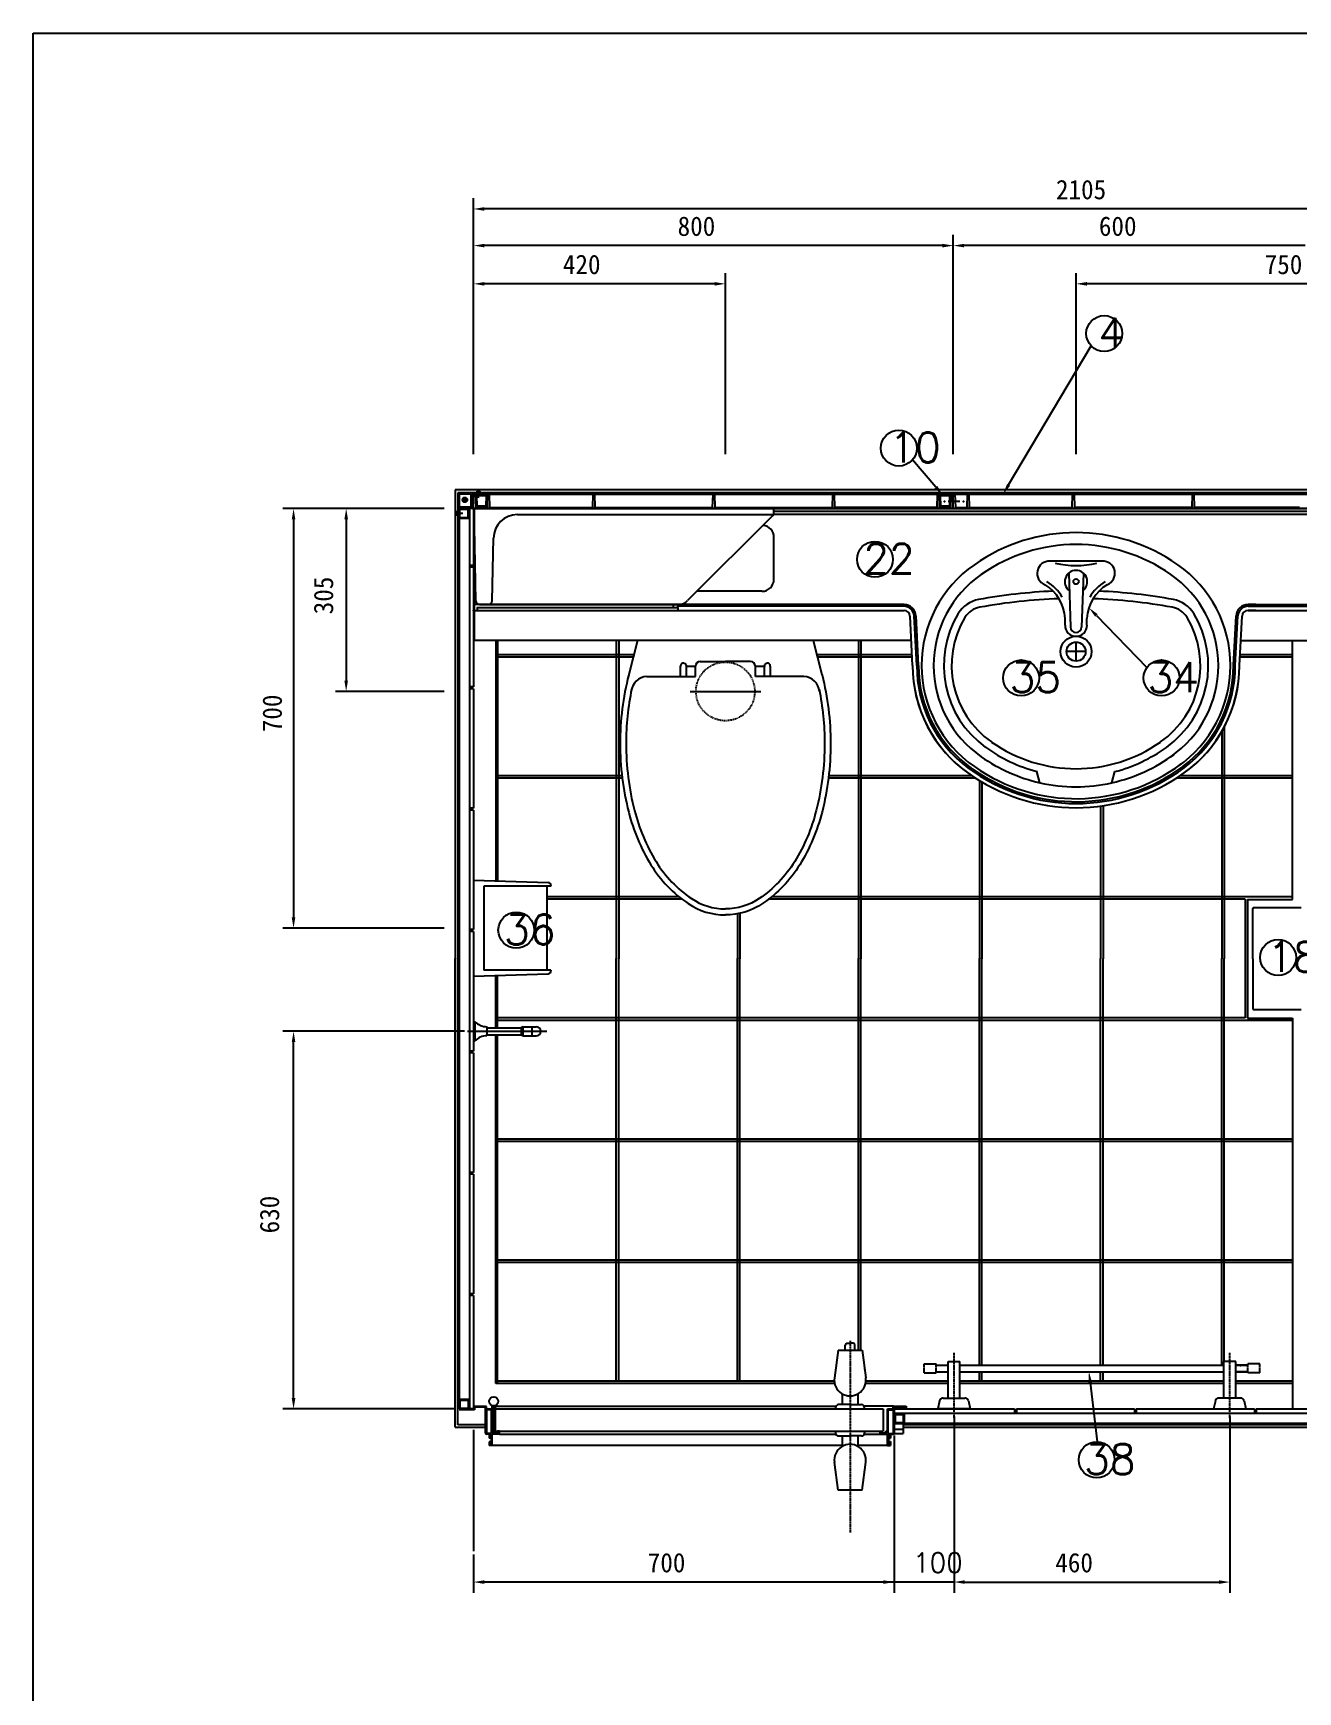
# Model space of a CAD drawing. Header units: inches. Extents: x -1249499 to 290957, y -589671 to 1013543.
# Drawn here: x -873198 to -871088, y 305047 to 307814 of the extents above; entities that cross this region are included whole.
import ezdxf

# ---------------------------------------------------------------- set-up
doc = ezdxf.new("R2010")
doc.units = ezdxf.units.IN
doc.header["$MEASUREMENT"] = 0
for name, pattern in [('CEN', [62, 60, -1, 0, -1]), ('CEN3', [1.3, 1, -0.15, 0, -0.15]), ('CENTER', [2, 1.25, -0.25, 0.25, -0.25]), ('HIDDEN', [2, 1, -1])]:
    doc.linetypes.add(name, pattern=pattern)
for name, color, linetype in [('A-GRID', 1, 'CEN'), ('CEN', 1, 'CEN'), ('DIM', 1, 'Continuous'), ('PARTLIST', 6, 'Continuous')]:
    doc.layers.add(name, color=color, linetype=linetype)
doc.styles.add('HSG', font='SIMPLEX', dxfattribs={"width": 0.75, "bigfont": 'HSG2'})
doc.styles.get("Standard").update_dxf_attribs({"font": 'DotumChe.ttf'})

# ---------------------------------------------------------------- blocks, each defined once
blk = doc.blocks.new('PYEOUN-T')
at = {"color": 4}
blk.add_line((-11, 0), (8.7, 0), dxfattribs=at)
for p in [(-17, 0), (14.7, 0)]:
    blk.add_point(p, dxfattribs=at)

msp = doc.modelspace()

# ---------------------------------------------------------------- linework, layer by layer
at = {"layer": 'A-GRID', "color": 1, "linetype": 'CEN3'}
msp.add_line((-872473.4, 306149.4), (-872341.4, 306149.4), dxfattribs=at)
at = {"layer": 'CEN', "color": 1, "linetype": 'CENTER'}
msp.add_line((-871835.4, 305633.2), (-871835.4, 305313.3), dxfattribs=at)
at = {"layer": 'DIM'}
msp.add_lwpolyline([(-873198.2, 307814.5), (-866025.2, 307814.5), (-866025.2, 302152.1), (-873198.2, 302152.1)], close=True, dxfattribs=at)
at = {"layer": 'PARTLIST', "color": 4, "linetype": 'Continuous'}
for p, q in [((-872463.4, 307112.1), (-872463.4, 307539.2)), ((-870376.4, 307521.2), (-872445.4, 307521.2)), ((-872463.4, 307112.1), (-872463.4, 307478.1)), ((-871663.2, 307112.1), (-871663.2, 307478.1)), ((-871681.2, 307460.1), (-872445.4, 307460.1)), ((-871076.4, 307460.1), (-871645.2, 307460.1)), ((-872463.4, 307112.1), (-872463.4, 307414.3)), ((-872061.4, 307396.3), (-872445.4, 307396.3)), ((-872043.4, 307112.1), (-872043.4, 307414.3)), ((-871458.4, 307112.1), (-871458.4, 307414.3)), ((-870726.4, 307396.3), (-871440.4, 307396.3)), ((-872512.7, 307021.4), (-872781.8, 307021.4)), ((-872512.7, 307021.4), (-872694, 307021.4)), ((-872763.8, 307003.4), (-872763.8, 306339.4)), ((-872676, 307003.4), (-872676, 306734.4)), ((-871458.4, 306766.5), (-871458.4, 306798.9)), ((-871442.2, 306782.7), (-871474.6, 306782.7)), ((-872512.7, 306716.4), (-872694, 306716.4)), ((-872512.7, 306321.4), (-872781.8, 306321.4)), ((-872478.8, 306149.4), (-872781.8, 306149.4)), ((-872763.8, 305537.4), (-872763.8, 306131.4)), ((-872492.8, 305519.4), (-872781.8, 305519.4)), ((-872463.4, 305484.6), (-872463.4, 305281.8)), ((-871662, 305507), (-871662, 305212.5)), ((-871662, 305501.6), (-871662, 305212.5)), ((-871662, 305496.2), (-871662, 305212.5)), ((-871202, 305507), (-871202, 305212.5)), ((-871762, 305474.9), (-871762, 305212.5)), ((-872463.4, 305276.4), (-872463.4, 305212.5)), ((-871662, 305230.5), (-872445.4, 305230.5)), ((-871644, 305230.5), (-871220, 305230.5))]:
    msp.add_line(p, q, dxfattribs=at)
at = {"layer": 'PARTLIST'}
for p, q in [((-871065.3, 307052.4), (-872494.2, 307052.4)), ((-872494.2, 307052.4), (-872494.2, 306270.4)), ((-871065.3, 307047.9), (-872489.7, 307047.9)), ((-872489.7, 307047.9), (-872489.7, 307022.5)), ((-872467.9, 307045.4), (-872487.4, 307045.4)), ((-872487.4, 307045.4), (-872487.4, 307023.9)), ((-872472.9, 307035.9), (-872482.9, 307035.9)), ((-872478.2, 307036.2), (-872479.9, 307036.2)), ((-872478.2, 307035.6), (-872479.9, 307035.6)), ((-872478.2, 307037.9), (-872478.2, 307036.2)), ((-872478.2, 307035.6), (-872478.2, 307034)), ((-872477.9, 307040.9), (-872477.9, 307030.9)), ((-872477.6, 307037.9), (-872477.6, 307036.2)), ((-872476, 307036.2), (-872477.6, 307036.2)), ((-872477.6, 307035.6), (-872477.6, 307034)), ((-872476, 307035.6), (-872477.6, 307035.6)), ((-872467.9, 307045.4), (-872467.9, 307023.9)), ((-872465.9, 307045.4), (-872465.9, 307023.9)), ((-872442.4, 307047.9), (-872463.4, 307047.9)), ((-872463.4, 307045.4), (-871663.2, 307045.4)), ((-872463.4, 307021.4), (-872463.4, 307045.4)), ((-872463.4, 307045.4), (-872442.4, 307045.4)), ((-872459.4, 307023.4), (-872460, 307045.4)), ((-872459.4, 307048.9), (-872451.4, 307048.9)), ((-872458, 307043.4), (-872441.9, 307043.4)), ((-872457.5, 307025.4), (-872458, 307043.4)), ((-872455.4, 307039.5), (-872455.4, 307051.9)), ((-872442.4, 307047.9), (-872442.4, 307045.4)), ((-872442.4, 307025.4), (-872441.9, 307043.4)), ((-872440.4, 307023.4), (-872439.9, 307045.4)), ((-872436.4, 307023.4), (-872437, 307045.4)), ((-872264.6, 307045.4), (-872265.2, 307023.4)), ((-872261.8, 307045.4), (-872261.2, 307023.4)), ((-872064.6, 307045.4), (-872065.2, 307023.4)), ((-872061.8, 307045.4), (-872061.2, 307023.4)), ((-871864.6, 307045.4), (-871865.2, 307023.4)), ((-871861.8, 307045.4), (-871861.2, 307023.4)), ((-871690.2, 307023.4), (-871689.6, 307045.4)), ((-871686.2, 307023.4), (-871686.8, 307045.4)), ((-871684.7, 307043.4), (-871668.7, 307043.4)), ((-871684.2, 307025.4), (-871684.7, 307043.4)), ((-871669.1, 307025.4), (-871668.7, 307043.4)), ((-871667.2, 307023.4), (-871666.6, 307045.4)), ((-871663.2, 307045.4), (-871058.4, 307045.4)), ((-871663.2, 307021.4), (-871663.2, 307045.4)), ((-871663.2, 307021.4), (-871663.2, 307045.4)), ((-871659.2, 307023.4), (-871659.8, 307045.4)), ((-871640.2, 307023.4), (-871639.6, 307045.4)), ((-871636.2, 307023.4), (-871636.8, 307045.4)), ((-871464.6, 307045.4), (-871465.2, 307023.4)), ((-871461.8, 307045.4), (-871461.2, 307023.4)), ((-871264.6, 307045.4), (-871265.2, 307023.4)), ((-871261.8, 307045.4), (-871261.2, 307023.4)), ((-872481.5, 307013.4), (-872493.9, 307013.4)), ((-872490.9, 307017.4), (-872490.9, 307009.4)), ((-872489.9, 307021.4), (-872489.9, 307000.4)), ((-872465.9, 307023.9), (-872487.4, 307023.9)), ((-872487.4, 307021.4), (-872487.4, 305519.4)), ((-872463.4, 307021.4), (-872487.4, 307021.4)), ((-872463.4, 307021.4), (-872487.4, 307021.4)), ((-872486.2, 307020.2), (-872472.6, 307020.2)), ((-872486.2, 307006.6), (-872486.2, 307020.2)), ((-872486.2, 307006.6), (-872472.6, 307006.6)), ((-872472.6, 307006.6), (-872472.6, 307020.2)), ((-872471.4, 307005.4), (-872471.4, 307021.4)), ((-872470.4, 307021.4), (-872470.4, 305519.4)), ((-870334.4, 307021.4), (-872464.4, 307021.4)), ((-870362.2, 307021.4), (-872463.4, 307021.4)), ((-872463.4, 307021.4), (-872463.4, 306926.4)), ((-871047.6, 307021.4), (-872463.2, 307021.4)), ((-871047.6, 307021.4), (-872463.2, 307021.4)), ((-872462.4, 307021.4), (-870362.2, 307021.4)), ((-870367.6, 307021.4), (-872462.4, 307021.4)), ((-870950.8, 307021.4), (-872462.4, 307021.4)), ((-872462.4, 307021.4), (-871962.4, 307021.4)), ((-872459.5, 306867.3), (-872462.4, 307021.4)), ((-872462.4, 307021.4), (-872462.4, 306801.4)), ((-872459.4, 307023.4), (-872440.4, 307023.4)), ((-872442.4, 307025.4), (-872457.5, 307025.4)), ((-872436.4, 307023.4), (-872265.2, 307023.4)), ((-872390.3, 307011.4), (-871963.1, 307011.4)), ((-872261.2, 307023.4), (-872065.2, 307023.4)), ((-871964.1, 307009.8), (-872106.5, 306868)), ((-872061.2, 307023.4), (-871865.2, 307023.4)), ((-871058.4, 307016.4), (-871962.5, 307016.4)), ((-871058.4, 307011.4), (-871962.5, 307011.4)), ((-871690.2, 307023.4), (-871861.2, 307023.4)), ((-871667.2, 307023.4), (-871686.2, 307023.4)), ((-871669.1, 307025.4), (-871684.2, 307025.4)), ((-871659.2, 307023.4), (-871640.2, 307023.4)), ((-871636.2, 307023.4), (-871465.2, 307023.4)), ((-871265.2, 307023.4), (-871461.2, 307023.4)), ((-871085.4, 307023.4), (-871261.2, 307023.4)), ((-872487.4, 307000.4), (-872489.9, 307000.4)), ((-872489.7, 307000.4), (-872489.7, 306270.4)), ((-872487.4, 307005.4), (-872471.4, 307005.4)), ((-872432.3, 306867.3), (-872430.2, 306972.1)), ((-871962.4, 306903.4), (-871962.4, 306973.4)), ((-872463.4, 306926.4), (-872470.4, 306926.4)), ((-872463.4, 306923.4), (-872470.4, 306923.4)), ((-872463.4, 306923.4), (-872463.4, 306723.9)), ((-871415.1, 306933.6), (-871501.8, 306933.6)), ((-871470.7, 306913.8), (-871467.7, 306823.7)), ((-871446.2, 306913.8), (-871449.2, 306823.7)), ((-871982.4, 306883.4), (-872091, 306883.4)), ((-871745.4, 306861.4), (-872462.4, 306861.4)), ((-872462.4, 306851.4), (-871745.4, 306851.4)), ((-872458, 306856.4), (-872122.4, 306856.4)), ((-872458, 306856.4), (-872446.3, 306856.4)), ((-872457.4, 306856.4), (-872457.4, 306851.4)), ((-872457.4, 306851.4), (-872122.4, 306851.4)), ((-872453.5, 306861.4), (-872121.3, 306861.4)), ((-872453.5, 306861.4), (-872438.3, 306861.4)), ((-872130.6, 306861.4), (-872130.6, 306856.4)), ((-872123.5, 306861.4), (-872123.5, 306856.4)), ((-871745.4, 306858.4), (-872123.5, 306858.4)), ((-872122.4, 306851.4), (-872122.4, 306856.4)), ((-871731.1, 306759.4), (-871735.4, 306842)), ((-871731.1, 306759.4), (-871735.4, 306842)), ((-871724.1, 306759.8), (-871728.4, 306842.3)), ((-871721.1, 306760), (-871725.4, 306842.5)), ((-871195.8, 306760), (-871191.5, 306842.5)), ((-871192.8, 306759.8), (-871188.5, 306842.3)), ((-871185.8, 306759.4), (-871181.5, 306842)), ((-871185.8, 306759.4), (-871181.5, 306842)), ((-871171.5, 306861.4), (-870407.7, 306861.4)), ((-871158.4, 306861.4), (-871171.5, 306861.4)), ((-871171.5, 306858.4), (-870399.7, 306858.4)), ((-871158.4, 306858.4), (-871171.5, 306858.4)), ((-871171.5, 306851.4), (-870462.4, 306851.4)), ((-871171.5, 306851.4), (-870358.4, 306851.4)), ((-871158.4, 306851.4), (-871171.5, 306851.4)), ((-871476.7, 306826.7), (-871476.7, 306838.2)), ((-871440.2, 306826.7), (-871440.2, 306838.2)), ((-871733.3, 306801.4), (-872462.4, 306801.4)), ((-872190, 306801.4), (-872204.6, 306744.3)), ((-871896.9, 306801.4), (-871882.3, 306744.3)), ((-871183.6, 306801.4), (-870358.4, 306801.4)), ((-872118.4, 306741.4), (-872118.4, 306758.4)), ((-872108.4, 306741.4), (-872108.4, 306758.4)), ((-872093.4, 306757.9), (-872108.4, 306757.9)), ((-872093.4, 306741.4), (-872093.4, 306758.4)), ((-872085.4, 306766.4), (-872043.4, 306766.4)), ((-872001.4, 306766.4), (-872043.4, 306766.4)), ((-871993.4, 306741.4), (-871993.4, 306758.4)), ((-871978.4, 306757.9), (-871993.4, 306757.9)), ((-871978.4, 306741.4), (-871978.4, 306758.4)), ((-871968.4, 306741.4), (-871968.4, 306758.4)), ((-872174.3, 306741.4), (-872093.4, 306741.4)), ((-871913, 306741.4), (-871993.4, 306741.4)), ((-872463.4, 306723.9), (-872470.4, 306723.9)), ((-872463.4, 306720.9), (-872470.4, 306720.9)), ((-872463.4, 306720.9), (-872470.4, 306720.9)), ((-872463.4, 306720.9), (-872463.4, 306521.4)), ((-871518.7, 306563.9), (-871523.7, 306582.6)), ((-871398.7, 306563.9), (-871393.7, 306582.6)), ((-872463.4, 306521.4), (-872470.4, 306521.4)), ((-872463.4, 306518.4), (-872470.4, 306518.4)), ((-872463.4, 306518.4), (-872470.4, 306518.4)), ((-872463.4, 306518.4), (-872463.4, 306318.9)), ((-872463.4, 306401.4), (-872339.3, 306397.6)), ((-872334.4, 306391.4), (-872446.6, 306391.4)), ((-872446.6, 306391.4), (-872446.6, 306251.4)), ((-872341.4, 306391.4), (-872341.4, 306251.4)), ((-872334.4, 306392.6), (-872334.4, 306391.4)), ((-872463.4, 306318.9), (-872470.4, 306318.9)), ((-872463.4, 306315.9), (-872470.4, 306315.9)), ((-872463.4, 306315.9), (-872470.4, 306315.9)), ((-872463.4, 306315.9), (-872463.4, 306116.4)), ((-872494.2, 305537.7), (-872494.2, 306270.7)), ((-872489.7, 305537.7), (-872489.7, 306270.7)), ((-872463.4, 306241.4), (-872339.3, 306245.3)), ((-872334.4, 306251.4), (-872446.6, 306251.4)), ((-872334.4, 306251.4), (-872334.4, 306250.3)), ((-872463.4, 306165.4), (-872461.4, 306165.4)), ((-872463.4, 306165.4), (-872463.4, 306133.4)), ((-872461.4, 306165.4), (-872461.4, 306133.4)), ((-872441.4, 306156.9), (-872441.4, 306141.9)), ((-872441.4, 306155.4), (-872384, 306155.4)), ((-872381.4, 306156.9), (-872384, 306155.4)), ((-872384, 306155.4), (-872384, 306143.4)), ((-872381.4, 306156.9), (-872358.9, 306156.9)), ((-872381.4, 306156.9), (-872381.4, 306141.9)), ((-872366.4, 306156.9), (-872366.4, 306141.9)), ((-872463.4, 306133.4), (-872461.4, 306133.4)), ((-872441.4, 306143.4), (-872384, 306143.4)), ((-872381.4, 306141.9), (-872384, 306143.4)), ((-872381.4, 306141.9), (-872358.9, 306141.9)), ((-872463.4, 306116.4), (-872470.4, 306116.4)), ((-872463.4, 306113.4), (-872470.4, 306113.4)), ((-872463.4, 306113.4), (-872470.4, 306113.4)), ((-872463.4, 306113.4), (-872463.4, 305913.9)), ((-872463.4, 305913.9), (-872470.4, 305913.9)), ((-872463.4, 305910.9), (-872470.4, 305910.9)), ((-872463.4, 305910.9), (-872470.4, 305910.9)), ((-872463.4, 305910.9), (-872463.4, 305711.4)), ((-872463.4, 305711.4), (-872470.4, 305711.4)), ((-872463.4, 305708.4), (-872470.4, 305708.4)), ((-872463.4, 305708.4), (-872463.4, 305519.4)), ((-871843.6, 305617.5), (-871843.6, 305626)), ((-871840.6, 305629), (-871835.4, 305629)), ((-871830.3, 305629), (-871835.4, 305629)), ((-871827.3, 305617.5), (-871827.3, 305626)), ((-871855.4, 305617.5), (-871861.6, 305571)), ((-871855.4, 305617.5), (-871815.4, 305617.5)), ((-871815.4, 305617.5), (-871809.3, 305571)), ((-871672, 305598.4), (-871652, 305598.4)), ((-871672, 305537.4), (-871672, 305598.4)), ((-871652, 305537.4), (-871652, 305598.4)), ((-871192, 305598.4), (-871212, 305598.4)), ((-871212, 305537.4), (-871212, 305598.4)), ((-871192, 305537.4), (-871192, 305598.4)), ((-871712, 305579.4), (-871692, 305579.4)), ((-871692, 305581.4), (-871672, 305581.4)), ((-871652, 305592.4), (-871212, 305592.4)), ((-871652, 305581.4), (-871212, 305581.4)), ((-871192, 305592.4), (-871172, 305592.4)), ((-871172, 305592.4), (-871192, 305592.4)), ((-871192, 305581.4), (-871172, 305581.4)), ((-871172, 305581.4), (-871192, 305581.4)), ((-871152, 305594.4), (-871172, 305594.4)), ((-871152, 305579.4), (-871172, 305579.4)), ((-871848.4, 305544.5), (-871848.4, 305526.9)), ((-871822.5, 305544.5), (-871822.5, 305526.9)), ((-872494.2, 305488.7), (-872494.2, 305539.4)), ((-872489.7, 305492.9), (-872489.7, 305539.4)), ((-872487.4, 305535.4), (-872471.4, 305535.4)), ((-872463.4, 305519.4), (-872487.4, 305519.4)), ((-872463.4, 305519.4), (-872487.4, 305519.4)), ((-872462.2, 305518.1), (-872487.4, 305518.1)), ((-872486.2, 305534.2), (-872472.6, 305534.2)), ((-872486.2, 305534.2), (-872486.2, 305520.6)), ((-872486.2, 305520.6), (-872472.6, 305520.6)), ((-872472.6, 305534.2), (-872472.6, 305520.6)), ((-872471.4, 305535.4), (-872471.4, 305519.4)), ((-872442.1, 305523.6), (-872463.4, 305523.6)), ((-872463.4, 305523.6), (-872463.4, 305519.4)), ((-872443.4, 305522.3), (-872462.2, 305522.3)), ((-872462.2, 305522.3), (-872462.2, 305518.1)), ((-872443.4, 305479.1), (-872443.4, 305522.3)), ((-872442.1, 305519.1), (-872442.1, 305523.6)), ((-872432.4, 305519.1), (-872442.1, 305519.1)), ((-872442.1, 305517.8), (-872442.1, 305479.1)), ((-872433.7, 305517.8), (-872442.1, 305517.8)), ((-872433.7, 305478.4), (-872433.7, 305517.8)), ((-872432.4, 305482.1), (-872432.4, 305525)), ((-872429.9, 305524.5), (-872429.9, 305482.1)), ((-872427.4, 305524.9), (-872427.4, 305482.1)), ((-871858.9, 305523.6), (-872427.4, 305523.6)), ((-872427.4, 305519.3), (-871780.4, 305519.3)), ((-871859.6, 305520.6), (-871859.6, 305519.3)), ((-871835.4, 305526.9), (-871854.6, 305526.9)), ((-871835.4, 305526.9), (-871816.3, 305526.9)), ((-871763, 305523.8), (-871812.2, 305523.8)), ((-871811.3, 305520.6), (-871811.3, 305519.3)), ((-871780.4, 305519.3), (-871780.4, 305482.1)), ((-871773, 305482.3), (-871773, 305519.3)), ((-871773, 305519.3), (-871763.3, 305519.3)), ((-871771.7, 305478.6), (-871771.7, 305518)), ((-871771.7, 305518), (-871763.3, 305518)), ((-871763.3, 305523.8), (-871742, 305523.8)), ((-871763.3, 305519.3), (-871763.3, 305523.8)), ((-871763.3, 305518), (-871763.3, 305479.3)), ((-871762, 305479.3), (-871762, 305522.5)), ((-871762, 305522.5), (-871743.3, 305522.5)), ((-871762, 305519.4), (-871560.9, 305519.4)), ((-871762, 305519.4), (-871762, 305492.9)), ((-871762, 305519.4), (-871760.9, 305519.4)), ((-871762, 305519.3), (-871762, 305495.3)), ((-871762, 305512.4), (-870358.4, 305512.4)), ((-871743.3, 305519.3), (-871743.3, 305522.5)), ((-871742, 305519.3), (-871743.3, 305519.3)), ((-871742, 305523.8), (-871742, 305519.3)), ((-871686, 305532.7), (-871689, 305519.4)), ((-871635, 305519.4), (-871689, 305519.4)), ((-871680.2, 305537.4), (-871643.8, 305537.4)), ((-871637.9, 305532.7), (-871635, 305519.4)), ((-871560.9, 305519.4), (-871560.9, 305512.4)), ((-871557.9, 305519.4), (-871360.9, 305519.4)), ((-871557.9, 305519.4), (-871557.9, 305512.4)), ((-871360.9, 305519.4), (-871360.9, 305512.4)), ((-871357.9, 305519.4), (-871160.9, 305519.4)), ((-871357.9, 305519.4), (-871357.9, 305512.4)), ((-871226, 305532.7), (-871229, 305519.4)), ((-871183.8, 305537.4), (-871220.2, 305537.4)), ((-871177.9, 305532.7), (-871175, 305519.4)), ((-871160.9, 305519.4), (-871160.9, 305512.4)), ((-871157.9, 305519.4), (-870960.9, 305519.4)), ((-871157.9, 305519.4), (-871157.9, 305512.4)), ((-872443.4, 305488.4), (-872494.2, 305488.4)), ((-872443.4, 305492.9), (-872489.7, 305492.9)), ((-871762, 305495.4), (-870358.4, 305495.4)), ((-871747, 305494.5), (-871761.2, 305494.5)), ((-871761.2, 305478.6), (-871761.2, 305494.5)), ((-871761.2, 305485.6), (-871747, 305485.6)), ((-871760.9, 305495.4), (-871760.9, 305511.4)), ((-871760.9, 305511.4), (-871744.9, 305511.4)), ((-871759.7, 305496.6), (-871759.7, 305510.2)), ((-871759.7, 305510.2), (-871746.1, 305510.2)), ((-871759.7, 305496.6), (-871746.1, 305496.6)), ((-871747, 305494.5), (-871747, 305495.3)), ((-871747, 305494.5), (-871747, 305478.6)), ((-871066.3, 305492.9), (-871747, 305492.9)), ((-871066.3, 305488.4), (-871747, 305488.4)), ((-871746.1, 305496.6), (-871746.1, 305510.2)), ((-871744.9, 305511.4), (-871744.9, 305495.4)), ((-872433.7, 305478.4), (-872441.4, 305478.4)), ((-872437.4, 305477.1), (-872441.4, 305477.1)), ((-872437.4, 305477.1), (-872437.4, 305470.6)), ((-872435.9, 305470.6), (-872437.4, 305470.6)), ((-872435.9, 305464.6), (-872437.4, 305464.6)), ((-872437.4, 305464.6), (-872437.4, 305458.1)), ((-872432.4, 305458.1), (-872437.4, 305458.1)), ((-872434.4, 305475.6), (-872435.9, 305475.6)), ((-872435.9, 305475.6), (-872435.9, 305470.6)), ((-872435.9, 305464.6), (-872435.9, 305459.6)), ((-872434.4, 305459.6), (-872435.9, 305459.6)), ((-872434.4, 305475.6), (-872434.4, 305459.6)), ((-872429.4, 305482.1), (-872432.4, 305482.1)), ((-872432.4, 305458.1), (-872432.4, 305477.1)), ((-872420.4, 305477.1), (-872432.4, 305477.1)), ((-871848.4, 305458.3), (-872432.4, 305458.3)), ((-872431.4, 305482.1), (-871780.4, 305482.1)), ((-872431.4, 305479.1), (-872431.4, 305480.8)), ((-872429.4, 305480.8), (-872431.4, 305480.8)), ((-872421.7, 305479.1), (-872431.4, 305479.1)), ((-872429.4, 305480.8), (-872429.4, 305482.1)), ((-872420.4, 305482.1), (-872423.4, 305482.1)), ((-872423.4, 305480.8), (-872423.4, 305482.1)), ((-872421.7, 305480.8), (-872423.4, 305480.8)), ((-872421.7, 305479.1), (-872421.7, 305480.8)), ((-872420.4, 305477.1), (-872420.4, 305482.1)), ((-872420.4, 305477.1), (-871859.1, 305477.1)), ((-871859.6, 305482.1), (-871859.6, 305479.3)), ((-871854.6, 305474.3), (-871835.4, 305474.3)), ((-871848.4, 305474.3), (-871848.4, 305456.9)), ((-871816.3, 305474.3), (-871835.4, 305474.3)), ((-871822.5, 305474.3), (-871822.5, 305456.9)), ((-871773, 305458.3), (-871822.5, 305458.3)), ((-871811.8, 305477.1), (-871773, 305477.1)), ((-871811.3, 305482.1), (-871811.3, 305479.3)), ((-871785, 305482.3), (-871782, 305482.3)), ((-871785, 305477.3), (-871785, 305482.3)), ((-871783.7, 305481), (-871782, 305481)), ((-871783.7, 305479.3), (-871783.7, 305481)), ((-871783.7, 305479.3), (-871774, 305479.3)), ((-871782, 305481), (-871782, 305482.3)), ((-871776, 305482.3), (-871773, 305482.3)), ((-871776, 305481), (-871776, 305482.3)), ((-871776, 305481), (-871774, 305481)), ((-871774, 305479.3), (-871774, 305481)), ((-871773, 305458.3), (-871773, 305477.1)), ((-871773, 305458.3), (-871768, 305458.3)), ((-871771.7, 305478.6), (-871764, 305478.6)), ((-871771, 305475.8), (-871771, 305459.8)), ((-871771, 305475.8), (-871769.5, 305475.8)), ((-871771, 305459.8), (-871769.5, 305459.8)), ((-871769.5, 305475.8), (-871769.5, 305470.8)), ((-871769.5, 305470.8), (-871768, 305470.8)), ((-871769.5, 305464.8), (-871768, 305464.8)), ((-871769.5, 305464.8), (-871769.5, 305459.8)), ((-871768, 305477.3), (-871764, 305477.3)), ((-871768, 305477.3), (-871768, 305470.8)), ((-871768, 305464.8), (-871768, 305458.3)), ((-871761.2, 305480.3), (-871762, 305480.3)), ((-871761.2, 305478.6), (-871747, 305478.6)), ((-871855.4, 305383.9), (-871861.6, 305430.4)), ((-871815.4, 305383.9), (-871809.3, 305430.4))]:
    msp.add_line(p, q, dxfattribs=at)
at = {"layer": 'PARTLIST', "color": 7}
for p, q in [((-872479.9, 307035.6), (-872479.9, 307036.2)), ((-872477.6, 307037.9), (-872478.2, 307037.9)), ((-872478.2, 307034), (-872477.6, 307034)), ((-872476, 307036.2), (-872476, 307035.6)), ((-872459.4, 307048.9), (-872459.4, 307047.9)), ((-872451.4, 307048.9), (-872451.4, 307047.9)), ((-872490.9, 307017.4), (-872489.9, 307017.4)), ((-872490.9, 307009.4), (-872489.9, 307009.4)), ((-871058.4, 307021.4), (-872463.4, 307021.4)), ((-871058.4, 307021.4), (-872463.4, 307021.4)), ((-871962.6, 307013.7), (-871962.4, 307021.4)), ((-871815.4, 305383.9), (-871855.4, 305383.9))]:
    msp.add_line(p, q, dxfattribs=at)
at = {"layer": 'PARTLIST', "color": 8, "linetype": 'Continuous'}
for p, q in [((-872426.4, 306801.4), (-872426.4, 306400.3)), ((-872423.4, 306801.4), (-872423.4, 306400.2)), ((-872225.4, 306801.4), (-872225.4, 306270.4)), ((-872221.4, 306801.4), (-872221.4, 306270.4)), ((-871821.4, 306801.4), (-871821.4, 306270.4)), ((-871817.4, 306801.4), (-871817.4, 306270.4)), ((-871097.4, 306369.4), (-871097.4, 306801.4)), ((-872196.1, 306777.6), (-872423.4, 306777.6)), ((-872197.1, 306773.6), (-872423.4, 306773.6)), ((-871732, 306777.6), (-871890.8, 306777.6)), ((-871731.8, 306773.6), (-871889.8, 306773.6)), ((-871097.4, 306773.6), (-871185.1, 306773.6)), ((-871097.4, 306777.6), (-871184.9, 306777.6)), ((-871215.4, 306649.1), (-871215.4, 306270.4)), ((-871215.4, 306649.1), (-871215.4, 306270.4)), ((-871211.4, 306656.4), (-871211.4, 306270.4)), ((-872215.8, 306575.6), (-872423.4, 306575.6)), ((-872215.4, 306571.6), (-872423.4, 306571.6)), ((-871625.9, 306571.6), (-871871.5, 306571.6)), ((-871632, 306575.6), (-871871, 306575.6)), ((-871619.4, 306567.5), (-871619.4, 306270.4)), ((-871615.4, 306565.1), (-871615.4, 306270.4)), ((-871097.4, 306571.6), (-871291, 306571.6)), ((-871097.4, 306575.6), (-871284.9, 306575.6)), ((-871417.4, 306525.2), (-871417.4, 306270.4)), ((-871413.4, 306525.7), (-871413.4, 306270.4)), ((-872120.5, 306373.6), (-872341.4, 306373.6)), ((-871097.4, 306373.6), (-871966.3, 306373.6)), ((-872115.5, 306369.6), (-872341.4, 306369.6)), ((-872023.4, 306345.3), (-872023.4, 306270.4)), ((-872019.4, 306346.1), (-872019.4, 306270.4)), ((-871176.4, 306369.6), (-871971.4, 306369.6)), ((-871176.4, 306369.6), (-871176.4, 306171.6)), ((-871172.4, 306369.4), (-871172.4, 306171.4)), ((-871172.4, 306369.4), (-871097.4, 306369.4)), ((-871163.4, 306270.4), (-871163.4, 306354.4)), ((-871082.9, 306355.4), (-871162.4, 306355.4)), ((-872225.4, 305565.6), (-872225.4, 306270.7)), ((-872221.4, 305565.6), (-872221.4, 306270.7)), ((-872023.4, 305565.6), (-872023.4, 306270.7)), ((-872019.4, 305565.6), (-872019.4, 306270.7)), ((-871821.4, 305617.5), (-871821.4, 306270.7)), ((-871817.4, 305617.5), (-871817.4, 306270.7)), ((-871619.4, 305592.4), (-871619.4, 306270.7)), ((-871615.4, 305592.4), (-871615.4, 306270.7)), ((-871417.4, 305592.4), (-871417.4, 306270.7)), ((-871413.4, 305592.4), (-871413.4, 306270.7)), ((-871215.4, 305592.4), (-871215.4, 306270.7)), ((-871211.4, 305598.4), (-871211.4, 306270.7)), ((-871163.4, 306270.4), (-871163.4, 306186.4)), ((-872426.4, 306155.4), (-872426.4, 306242.6)), ((-872423.4, 306155.4), (-872423.4, 306242.7)), ((-871082.9, 306185.4), (-871162.4, 306185.4)), ((-871176.4, 306171.6), (-872426.4, 306171.6)), ((-871097.4, 306167.6), (-872426.4, 306167.6)), ((-871172.4, 306171.4), (-871097.4, 306171.4)), ((-871097.4, 306171.4), (-871097.4, 305519.4)), ((-872426.4, 305561.7), (-872426.4, 306143.4)), ((-872423.4, 305561.7), (-872423.4, 306143.4)), ((-871097.4, 305969.6), (-872423.4, 305969.6)), ((-871097.4, 305965.6), (-872423.4, 305965.6)), ((-871097.4, 305767.6), (-872423.4, 305767.6)), ((-871097.4, 305763.6), (-872423.4, 305763.6)), ((-871417.4, 305565.6), (-871417.4, 305581.4)), ((-871413.4, 305565.6), (-871413.4, 305581.4)), ((-871861.2, 305561.7), (-872426.4, 305561.7)), ((-871861.8, 305565.6), (-872423.4, 305565.6)), ((-871672, 305561.7), (-871809.7, 305561.7)), ((-871672, 305565.6), (-871809.1, 305565.6)), ((-871212, 305565.6), (-871652, 305565.6)), ((-871212, 305561.7), (-871652, 305561.7)), ((-871097.4, 305565.6), (-871192, 305565.6)), ((-871097.4, 305561.7), (-871192, 305561.7))]:
    msp.add_line(p, q, dxfattribs=at)
at = {"layer": 'PARTLIST', "color": 1, "linetype": 'CEN3'}
msp.add_line((-872102.4, 306716.4), (-871984.4, 306716.4), dxfattribs=at)
at = {"layer": 'PARTLIST', "color": 1, "linetype": 'CENTER'}
for p, q in [((-871662, 305504.4), (-871662, 305613.1)), ((-871202, 305504.4), (-871202, 305613.1))]:
    msp.add_line(p, q, dxfattribs=at)
at = {"layer": 'PARTLIST', "color": 7, "linetype": 'Continuous'}
msp.add_line((-871811.2, 305586.6), (-871811.2, 305585.2), dxfattribs=at)
at = {"layer": 'PARTLIST', "color": 6}
for p, q in [((-871712, 305594.4), (-871692, 305594.4)), ((-871692, 305592.4), (-871672, 305592.4))]:
    msp.add_line(p, q, dxfattribs=at)
at = {"layer": 'PARTLIST', "color": 6, "linetype": 'CENTER'}
for p, q in [((-871712, 305579.4), (-871712, 305594.4)), ((-871692, 305579.4), (-871692, 305594.4))]:
    msp.add_line(p, q, dxfattribs=at)
at = {"layer": 'PARTLIST', "color": 45, "linetype": 'Continuous'}
for p, q in [((-871619.4, 305565.6), (-871619.4, 305581.4)), ((-871615.4, 305565.6), (-871615.4, 305581.4))]:
    msp.add_line(p, q, dxfattribs=at)
at = {"layer": 'PARTLIST', "color": 7, "linetype": 'CENTER'}
for p, q in [((-871172, 305579.4), (-871172, 305594.4)), ((-871152, 305579.4), (-871152, 305594.4))]:
    msp.add_line(p, q, dxfattribs=at)
at = {"layer": 'PARTLIST'}
for points in [[(-872204.6, 306744.3, 0.000306), (-872204.7, 306743.9, 0.062313), (-872219, 306629.5, 0.062313), (-872204.7, 306515, 0.075519), (-872167.6, 306427.2, 0.10707), (-872105.5, 306362.4, 0.149527), (-872043.4, 306343.4, 0.149527)], [(-871882.3, 306744.3, -0.000306), (-871882.2, 306743.9, -0.062313), (-871867.9, 306629.5, -0.062313), (-871882.2, 306515, -0.075519), (-871919.3, 306427.2, -0.10707), (-871981.4, 306362.4, -0.149527), (-872043.4, 306343.4, -0.149527)], [(-872199.8, 306720.2, 0.050312), (-872209, 306629.5, 0.062313), (-872195, 306517.5, 0.075519), (-872159, 306432.4, 0.10707), (-872099.9, 306370.7, 0.149527), (-872043.4, 306353.4, 0.149527)], [(-871887.1, 306720.2, -0.050312), (-871877.9, 306629.5, -0.062313), (-871891.9, 306517.5, -0.075519), (-871927.8, 306432.4, -0.10707), (-871987, 306370.7, -0.149527), (-872043.4, 306353.4, -0.149527)]]:
    msp.add_lwpolyline(points, format="xyb", dxfattribs=at)
at = {"layer": 'PARTLIST', "color": 4, "linetype": 'Continuous'}
for points in [[(-871570.9, 307060.9, 0), (-871433.3, 307292.9, 0)], [(-871692.1, 307057.1, 0), (-871731.2, 307102.8, 0)], [(-871424.4, 306843, 0), (-871340.3, 306756, 0)], [(-871434.8, 305563.5, 0), (-871423.4, 305464.4, 0)]]:
    msp.add_polyline3d(points, dxfattribs=at)
at = {"layer": 'PARTLIST'}
for centre, radius in [((-871411.3, 307313.3), 30), ((-871754, 307122.3), 30), ((-871793.8, 306936.7), 30), ((-871458.4, 306899.5), 4.41), ((-871458.4, 306782.7), 25.9), ((-871458.4, 306782.7), 15.9), ((-871550.1, 306738.8), 30), ((-871315.7, 306738.8), 30), ((-872392.2, 306318), 30), ((-871121.4, 306272.4), 30), ((-872429.9, 305532.1), 7.56), ((-871424, 305434.4), 30)]:
    msp.add_circle(centre, radius, dxfattribs=at)
at = {"layer": 'PARTLIST', "color": 7}
for radius in [4, 3]:
    msp.add_circle((-872477.9, 307035.9), radius, dxfattribs=at)
at = {"layer": 'PARTLIST', "color": 6, "linetype": 'HIDDEN'}
msp.add_circle((-872043.4, 306716.4), 49, dxfattribs=at)
at = {"layer": 'PARTLIST'}
for centre, radius, start, end in [((-872463.4, 307045.4), 2.5, 90, 180), ((-872487.4, 307021.4), 2.5, 90, 180), ((-872390.3, 306971.4), 40, 90, 179), ((-871982.4, 306973.4), 20, 0, 84.7557), ((-871458.4, 306686.4), 295, 54.9108, 125.0892), ((-871458.4, 306686.4), 275, 54.9108, 125.0892), ((-871511.1, 306759.4), 205, 124.7793, 235.2101), ((-871503.2, 306913.4), 20.2, 86.0334, 249.9295), ((-871458.4, 307074.7), 148.4, 256.4894, 283.5106), ((-871413.7, 306913.4), 20.2, 290.0705, 93.9666), ((-871405.8, 306759.4), 205, 304.7899, 55.2207), ((-871982.4, 306903.4), 20, 270, 0), ((-871511.1, 306759.4), 185, 124.7793, 235.2101), ((-871547.2, 306834.3), 76.6, 30.8708, 58.3537), ((-871458.4, 306899.5), 18.8, 306.8271, 233.148), ((-871369.7, 306834.3), 76.6, 121.6463, 149.1292), ((-871405.8, 306759.4), 185, 304.7899, 55.2207), ((-872121.3, 306881.4), 20, 270, 317.7595), ((-871612.1, 306820.4), 50, 100.4144, 148.8739), ((-871458.4, 305984.4), 900, 92.4332, 100.4144), ((-871458.4, 305984.4), 887, 91.8357, 100.4144), ((-871547.2, 306834.3), 70.6, 3.175, 58.3537), ((-871369.7, 306834.3), 70.6, 121.6463, 176.825), ((-871458.4, 305984.4), 887, 79.5856, 88.1643), ((-871458.4, 305984.4), 887, 79.5856, 88.1643), ((-871458.4, 305984.4), 900, 79.5856, 87.5668), ((-871304.8, 306820.4), 50, 31.1261, 79.5856), ((-872453.5, 306867.4), 6, 181, 270), ((-872438.3, 306867.4), 6, 270, 359), ((-871745.4, 306841.4), 20, 3, 90), ((-871745.4, 306841.4), 17, 3, 90), ((-871745.4, 306841.4), 10, 3, 90), ((-871745.4, 306841.4), 10, 3, 90), ((-871511.1, 306759.4), 168, 148.8739, 234.2631), ((-871612.1, 306820.4), 37, 100.4144, 148.8739), ((-871405.8, 306759.4), 168, 305.7369, 31.1261), ((-871304.8, 306820.4), 37, 31.1261, 79.5856), ((-871171.5, 306841.4), 20, 90, 177), ((-871171.5, 306841.4), 17, 90, 177), ((-871171.5, 306841.4), 10, 90, 177), ((-871171.5, 306841.4), 10, 90, 177), ((-871511.1, 306759.4), 155, 148.8739, 235.2101), ((-871458.4, 306826.7), 18.3, 180, 0), ((-871458.4, 306823.7), 9.25, 180, 0), ((-871405.8, 306759.4), 155, 304.7899, 31.1261), ((-871405.8, 306759.4), 155, 304.7899, 31.1261), ((-872113.4, 306758.4), 5, 353.5863, 185.3722), ((-872085.4, 306758.4), 8, 90, 180), ((-872001.4, 306758.4), 8, 0, 90), ((-871973.4, 306758.4), 5, 354.6278, 186.4137), ((-871511.1, 306759.4), 220, 180, 234.2613), ((-871511.1, 306759.4), 220, 180, 235.2101), ((-871511.1, 306759.4), 213, 180, 233.1947), ((-871511.1, 306759.4), 210, 180, 235.217), ((-871405.8, 306759.4), 220, 304.7899, 0), ((-871405.8, 306759.4), 210, 306.8074, 0), ((-871405.8, 306759.4), 213, 306.8053, 0), ((-871405.8, 306759.4), 220, 305.7387, 0), ((-872172.7, 306713.4), 28, 93.3136, 174.0355), ((-871914.2, 306713.4), 28, 5.9645, 86.6864), ((-871458.4, 306832.4), 258, 234.1659, 255.4054), ((-871458.4, 306832.4), 245, 234.9182, 305.0818), ((-871458.4, 306832.4), 245, 234.9182, 305.0818), ((-871458.7, 306832.2), 258, 284.5946, 305.8341), ((-871458.4, 306832.4), 300, 234.9133, 306.5038), ((-871458.4, 306832.4), 295, 234.9133, 306.5038), ((-871458.4, 306832.4), 275, 234.9133, 257.3216), ((-871458.4, 306832.4), 275, 282.5508, 306.5038), ((-871458.4, 306832.4), 310, 234.2449, 305.7551), ((-871458.4, 306832.4), 303, 233.4947, 306.5053), ((-871458.7, 306832.2), 275, 257.3977, 282.6023), ((-872339.4, 306392.6), 5, 0, 88.224), ((-872339.4, 306250.3), 5, 271.776, 0), ((-872440.5, 306186.9), 30, 225.7398, 268.2092), ((-872358.9, 306149.4), 7.5, 270, 90), ((-872440.5, 306111.9), 30, 91.7908, 134.2602), ((-871840.6, 305626), 3, 90, 180), ((-871830.3, 305626), 3, 0, 90), ((-871835.4, 305567.5), 26.4, 172.464, 7.536), ((-871853.3, 305520.7), 6.29, 101.7953, 181.608), ((-871817.6, 305520.7), 6.29, 358.392, 78.2047), ((-871680.2, 305531.4), 6, 90, 167.4712), ((-871643.8, 305531.4), 6, 12.5288, 90), ((-871220.2, 305531.4), 6, 90, 167.4712), ((-871183.8, 305531.4), 6, 12.5288, 90), ((-872441.4, 305479.1), 2, 180, 270), ((-872441.4, 305479.1), 0.7, 180, 270), ((-871835.4, 305433.9), 26.4, 352.464, 187.536), ((-871854.6, 305479.3), 5, 180, 270), ((-871816.3, 305479.3), 5, 270, 0), ((-871764, 305479.3), 2, 270, 0), ((-871764, 305479.3), 0.7, 270, 0)]:
    msp.add_arc(centre, radius, start, end, dxfattribs=at)
at = {"layer": 'PARTLIST', "color": 7}
for centre, radius, start, end in [((-872455.4, 307047.8), 3.25, 22.3829, 157.6171), ((-872489.8, 307013.4), 3.25, 112.3829, 247.6171), ((-872465.9, 307023.9), 2.5, 270, 0), ((-871968.6, 307013.8), 6, 317.7595, 359), ((-871162.4, 306186.4), 1, 180, 270), ((-871162.4, 306186.4), 1, 180, 270), ((-871162.4, 306186.4), 1, 180, 270)]:
    msp.add_arc(centre, radius, start, end, dxfattribs=at)
at = {"layer": 'PARTLIST', "color": 8, "linetype": 'Continuous'}
msp.add_arc((-871162.4, 306354.4), 1, 90, 180, dxfattribs=at)
msp.add_arc((-871162.4, 306354.4), 1, 90, 180, dxfattribs=at)
msp.add_arc((-871162.4, 306354.4), 1, 90, 180, dxfattribs=at)
at = {"layer": 'PARTLIST', "color": 0, "linetype": 'ByBlock'}
for p in [(-872463.4, 306851.4), (-872463.4, 306851.4), (-871183.9, 305591.7)]:
    msp.add_point(p, dxfattribs=at)
at = {"layer": 'PARTLIST', "color": 4, "linetype": 'Continuous'}
for points in [[(-872445.4, 307524.2), (-872445.4, 307518.2), (-872463.4, 307521.2)], [(-872445.4, 307463.1), (-872445.4, 307457.1), (-872463.4, 307460.1)], [(-871681.2, 307463.1), (-871681.2, 307457.1), (-871663.2, 307460.1)], [(-871645.2, 307463.1), (-871645.2, 307457.1), (-871663.2, 307460.1)], [(-872445.4, 307399.3), (-872445.4, 307393.3), (-872463.4, 307396.3)], [(-872061.4, 307399.3), (-872061.4, 307393.3), (-872043.4, 307396.3)], [(-871440.4, 307399.3), (-871440.4, 307393.3), (-871458.4, 307396.3)], [(-872760.8, 307003.4), (-872766.8, 307003.4), (-872763.8, 307021.4)], [(-872673, 307003.4), (-872679, 307003.4), (-872676, 307021.4)], [(-872673, 306734.4), (-872679, 306734.4), (-872676, 306716.4)], [(-872760.8, 306339.4), (-872766.8, 306339.4), (-872763.8, 306321.4)], [(-872760.8, 306131.4), (-872766.8, 306131.4), (-872763.8, 306149.4)], [(-872760.8, 305537.4), (-872766.8, 305537.4), (-872763.8, 305519.4)], [(-872445.4, 305233.5), (-872445.4, 305227.5), (-872463.4, 305230.5)], [(-871780, 305233.5), (-871780, 305227.5), (-871762, 305230.5)], [(-871644, 305233.5), (-871644, 305227.5), (-871662, 305230.5)], [(-871220, 305233.5), (-871220, 305227.5), (-871202, 305230.5)]]:
    msp.add_solid(points, dxfattribs=at)
at = {"layer": 'PARTLIST', "color": 4, "linetype": 'Continuous', "extrusion": (0, 0, -1)}
for points in [[(871573.5, 307062.4), (871580.1, 307045.4), (871568.4, 307059.4)], [(871694.4, 307055.2), (871680.4, 307043.4), (871689.8, 307059.1)], [(871422.2, 306845.1), (871436.9, 306856), (871426.5, 306840.9)], [(871431.8, 305563.9), (871436.9, 305581.4), (871437.8, 305563.2)]]:
    msp.add_solid(points, dxfattribs=at)

# ---------------------------------------------------------------- block references
at = {"layer": 'PARTLIST', "xscale": -1}
msp.add_blockref('PYEOUN-T', (-871663.2, 307033.4), dxfattribs=at)

# ---------------------------------------------------------------- texts
at = {"layer": 'PARTLIST', "linetype": 'Continuous'}
for s, p in [('2105', (-871491.9, 307537.4)), ('800', (-872123.1, 307476.3)), ('600', (-871420.3, 307476.3)), ('420', (-872314.5, 307412.5)), ('750', (-871143.7, 307412.5)), ('700', (-872172.9, 305246.7)), ('460', (-871493, 305246.7))]:
    msp.add_text(s, height=32.4, dxfattribs=at).set_placement(p)
at = {"layer": 'PARTLIST', "style": 'HSG'}
for s, height, p in [('4', 50, (-871421.2, 307289.4)), ('10', 50, (-871769.8, 307098.5)), ('22', 50, (-871813.4, 306912.8)), ('35', 50, (-871569, 306714.9)), ('34', 50, (-871339.1, 306714.9)), ('36', 50, (-872412.5, 306294.1)), ('18', 50, (-871139.1, 306248.6)), ('38', 50, (-871444.9, 305410.6)), ('100', 32.4, (-871730.6, 305246.7))]:
    msp.add_text(s, height=height, dxfattribs=at).set_placement(p)
at = {"layer": 'PARTLIST', "linetype": 'Continuous'}
for s, p in [('305', (-872697.7, 306845)), ('700', (-872783.3, 306648.3)), ('630', (-872787.8, 305812.2))]:
    msp.add_text(s, height=32.4, rotation=90, dxfattribs=at).set_placement(p)

doc.saveas('drawing.dxf')
